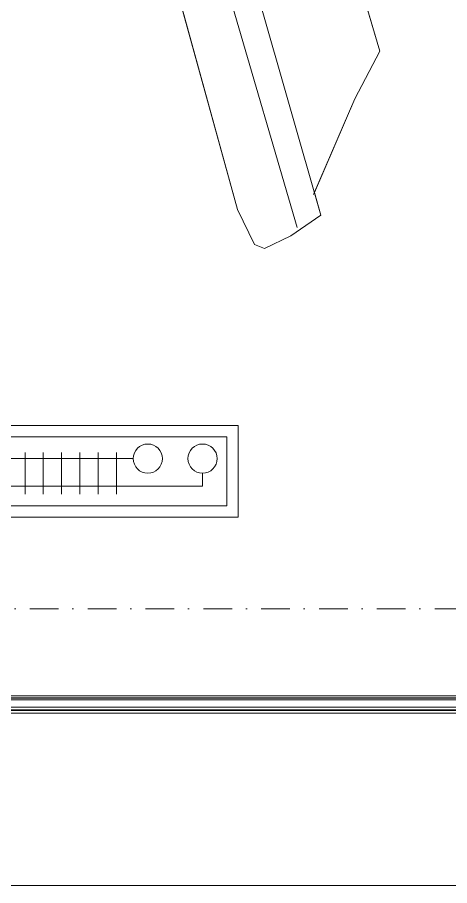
# Model space of a CAD drawing. Extents: x -2050 to 29725, y -1777 to 6820.
# Drawn here: x 7719.4 to 7813.5, y 284.7 to 473.9 of the extents above; entities that cross this region are included whole.
import ezdxf
from ezdxf.xclip import XClip

# ---------------------------------------------------------------- set-up
doc = ezdxf.new("R2010")
doc.units = 0
doc.header["$LTSCALE"] = 25
doc.header["$MEASUREMENT"] = 0
doc.header["$XCLIPFRAME"] = 0
doc.linetypes.add('DASHDOT2', pattern=[0.5, 0.25, -0.125, 0, -0.125])
doc.layers.get('0').update_dxf_attribs({"color": 9, "lineweight": 9})
for name, color, linetype, lineweight in [('04', 9, 'Continuous', 9), ('06D', 9, 'Continuous', 9), ('10', 9, 'Continuous', 9), ('15', 9, 'Continuous', 9), ('24', 9, 'DASHDOT2', 9), ('32', 9, 'Continuous', 9)]:
    doc.layers.add(name, color=color, linetype=linetype, lineweight=lineweight)

# ---------------------------------------------------------------- blocks, each defined once
blk = doc.blocks.new('p-konvektor_audi')
for p, q in [((250, 89.48), (0, 89.47)), ((250, 89.47), (0, 89.48)), ((250, 69.47), (250, 89.47)), ((203.55, 84.5), (203.55, 75.36)), ((207.52, 84.5), (207.52, 75.36)), ((211.5, 84.5), (211.5, 75.36)), ((215.48, 84.5), (215.48, 75.36)), ((219.45, 84.5), (219.45, 75.36)), ((223.43, 84.5), (223.43, 75.36)), ((242.21, 82.69), (197.7, 82.69)), ((242.21, 79.91), (242.21, 82.69)), ((227.1, 76.72), (194.25, 76.73)), ((0, 69.47), (250, 69.47))]:
    blk.add_line(p, q)
for points in [[(250, 89.47), (0, 89.47), (0, 69.47), (250, 69.47)], [(247.51, 86.99), (247.51, 71.95), (2.49, 71.95), (2.49, 86.99)]]:
    blk.add_lwpolyline(points, close=True)
for centre in [(230.28, 76.72), (242.21, 76.72)]:
    blk.add_circle(centre, 3.18)
blk = doc.blocks.new('Group-325-1')
for p, q in [((384784.2699, 69369.7089), (384784.2277, 69369.6053)), ((384784.901, 69369.5901), (384784.2699, 69369.7089)), ((384784.2277, 69369.6053), (384784.1715, 69369.5072)), ((384784.9688, 69369.494), (384784.901, 69369.5901)), ((384784.1334, 69369.5156), (384785.1602, 69369.3127)), ((384785.1131, 69369.3188), (384784.9688, 69369.494)), ((384784.1214, 69369.4547), (384785.1608, 69369.254)), ((384785.0663, 69369.1565), (384784.0879, 69369.3606)), ((384785.1602, 69369.3127), (384785.1706, 69369.2337)), ((384785.1706, 69369.2337), (384785.1687, 69369.1701)), ((384785.1687, 69369.1701), (384785.151, 69369.1543)), ((384785.151, 69369.1543), (384785.0663, 69369.1565))]:
    blk.add_line(p, q)
blk.add_lwpolyline([(384784.2699, 69369.7089), (384784.901, 69369.5901), (384784.9688, 69369.494), (384785.1099, 69369.3227), (384785.1602, 69369.3127), (384785.1706, 69369.2337), (384785.1687, 69369.1701), (384785.151, 69369.1543), (384785.0663, 69369.1565), (384784.0879, 69369.3606), (384784.1366, 69369.4517), (384784.166, 69369.5091), (384784.1719, 69369.508), (384784.2277, 69369.6053)], close=True)
blk = doc.blocks.new('p-audi_arac')
at = {"layer": '04', "xscale": 100, "yscale": 100, "zscale": 100, "rotation": 117.1763778173342}
blk.add_blockref('Group-325-1', (23745751.03, -31061967.79), dxfattribs=at)
blk = doc.blocks.new('*U284')
at = {"layer": '15'}
for p, q in [((-1.47, -18.95), (-170.63, -18.95)), ((-1.47, -19.35), (-170.63, -19.35)), ((-1.47, -19.42), (-170.63, -19.42)), ((-1.47, -19.82), (-170.63, -19.82)), ((-1.47, -21.42), (-170.63, -21.42)), ((-1.47, -22.02), (-170.63, -22.02)), ((-1.47, -22.1), (-170.63, -22.1)), ((-1.47, -22.7), (-170.63, -22.7))]:
    blk.add_line(p, q, dxfattribs=at)

msp = doc.modelspace()

# ---------------------------------------------------------------- linework, layer by layer
at = {"layer": '06D'}
msp.add_lwpolyline([(7067.2, 861.68), (7067.2, 284.7), (9765.58, 284.7)], dxfattribs=at)
at = {"layer": '24'}
msp.add_lwpolyline([(6827.5, 345), (11027.5, 345)], dxfattribs=at)

# ---------------------------------------------------------------- block references
at = {"layer": '04'}
ref = msp.add_blockref('p-audi_arac', (8070.9, 820.84), dxfattribs=dict(at, rotation=180))
XClip(ref).set_block_clipping_path([(78.7122941336, 1.0544697778), (604.8782045665, 398.767110667)])
at = {"layer": '10'}
msp.add_blockref('*U284', (7867.5, 345), dxfattribs=at)
at = {"layer": '32', "xscale": -1, "rotation": 180}
msp.add_blockref('p-konvektor_audi', (7517.5, 454.48), dxfattribs=at)

doc.saveas('drawing.dxf')
